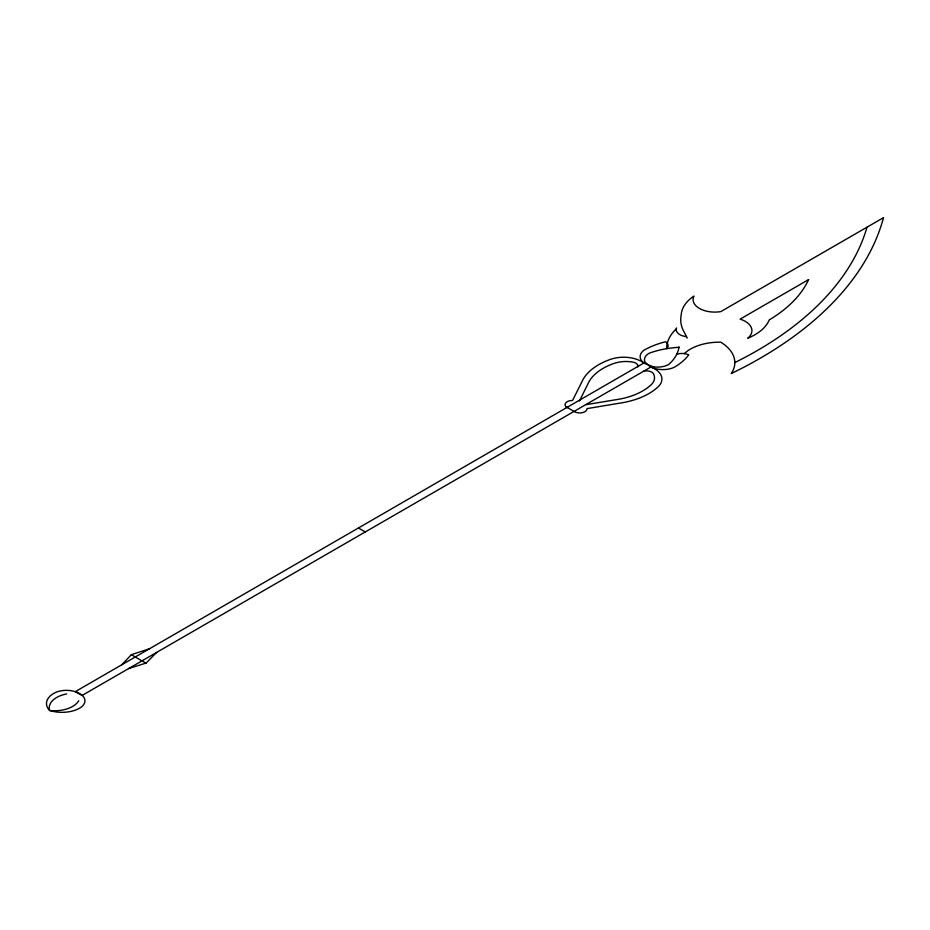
<?xml version="1.0" encoding="UTF-8"?>
<svg xmlns="http://www.w3.org/2000/svg" width="930" height="930" viewBox="0 0 930 930"><rect width="100%" height="100%" fill="white"/><g stroke="black" fill="none" stroke-linecap="round" stroke-linejoin="round"><path stroke-width="1.4" d="M679.04 347.053L678.691 348.901A65.646 37.898 0 0 1 668.786 364.421A15.903 9.184 0 0 1 653.418 366.804L644.711 363.502M679.016 347.216L675.994 347.541A65.646 37.898 0 0 0 649.105 353.272A15.903 9.184 0 0 0 644.99 362.13L650.686 367.164L82.363 695.291L75.679 691.432L643.874 362.991A18.112 10.463 0 0 1 643.886 350.261A69.924 40.374 0 0 1 665.555 341.763A9.963 5.754 0 0 1 667.275 343.31A10.021 5.789 0 0 1 666.577 348.68A66.507 38.397 0 0 1 667.217 343.496L667.705 341.775A66.507 38.397 0 0 1 676.25 328.871L676.517 327.918M579.425 401.028L587.958 383.823A57.904 33.434 0 0 1 613.881 363.456A23.157 13.369 0 0 1 632.946 362.119A7.161 4.127 0 0 1 637.794 366.897M121.725 664.845L131.328 654.708L149.718 648.687M156.566 652.442L146.126 663.055L128.572 668.589M684.12 353.691L688.421 350.308A41.571 24.006 0 0 1 720.75 342.17A51.673 29.83 0 0 1 731.247 373.558A439.332 253.646 0 0 0 883.5 217.667L720.797 311.608A21.669 12.509 0 0 1 699.43 308.435A21.669 12.509 0 0 1 693.943 296.1A52.15 30.109 0 0 0 681.237 314.689L680.923 316.688A69.552 40.153 0 0 0 684.294 332.324L687.2 338.101M645.199 362.491L644.106 363.258M652.802 366.676L651.942 367.443A18.112 10.463 0 0 0 673.994 367.431A69.924 40.374 0 0 0 688.712 354.923A10.021 5.789 0 0 0 685.003 353.714L683.957 353.563A10.021 5.789 0 0 0 676.726 354.33M586.063 404.655L615.869 399.726A57.904 33.434 0 0 0 651.128 384.753A23.157 13.369 0 0 0 653.453 373.744A7.161 4.127 0 0 0 645.176 370.954L643.955 371.047M75.481 691.792L82.549 695.687A17.833 10.3 0 0 1 79.724 708.114A24.971 14.415 0 0 1 49.883 710.508A25.517 14.729 0 0 0 58.974 710.543L61.926 710.136A25.517 14.729 0 0 0 78.759 700.709M79.027 693.362L75.33 691.722A17.833 10.3 0 0 0 53.801 693.362A24.971 14.415 0 0 0 49.65 710.578A25.517 14.729 0 0 1 49.604 705.335L50.313 703.626A25.517 14.729 0 0 1 66.623 693.919M566.103 406.829L574.566 411.711A7.301 4.208 0 0 0 582.61 412.606A7.301 4.208 0 0 0 587.016 408.619L619.438 403.213A63.6 36.723 0 0 0 658.173 386.775A25.436 14.682 0 0 0 651.942 367.443M358.608 528.089L365.292 531.937M131.328 654.708L145.952 663.148M567.195 407.666L565.591 406.282A7.301 4.208 0 0 1 572.555 400.47L581.913 381.753A63.6 36.723 0 0 1 610.394 359.387A25.436 14.682 0 0 1 643.874 362.991M867.004 227.187A393.832 227.373 0 0 1 734.828 362.572M686.549 336.648A12.439 7.184 0 0 1 676.25 328.871M808.6 279.593L740.117 319.13A22.692 13.101 0 0 1 747.72 338.229A53.603 30.946 0 0 0 769.261 319.885A158.437 91.477 0 0 0 808.6 279.593"/></g></svg>
